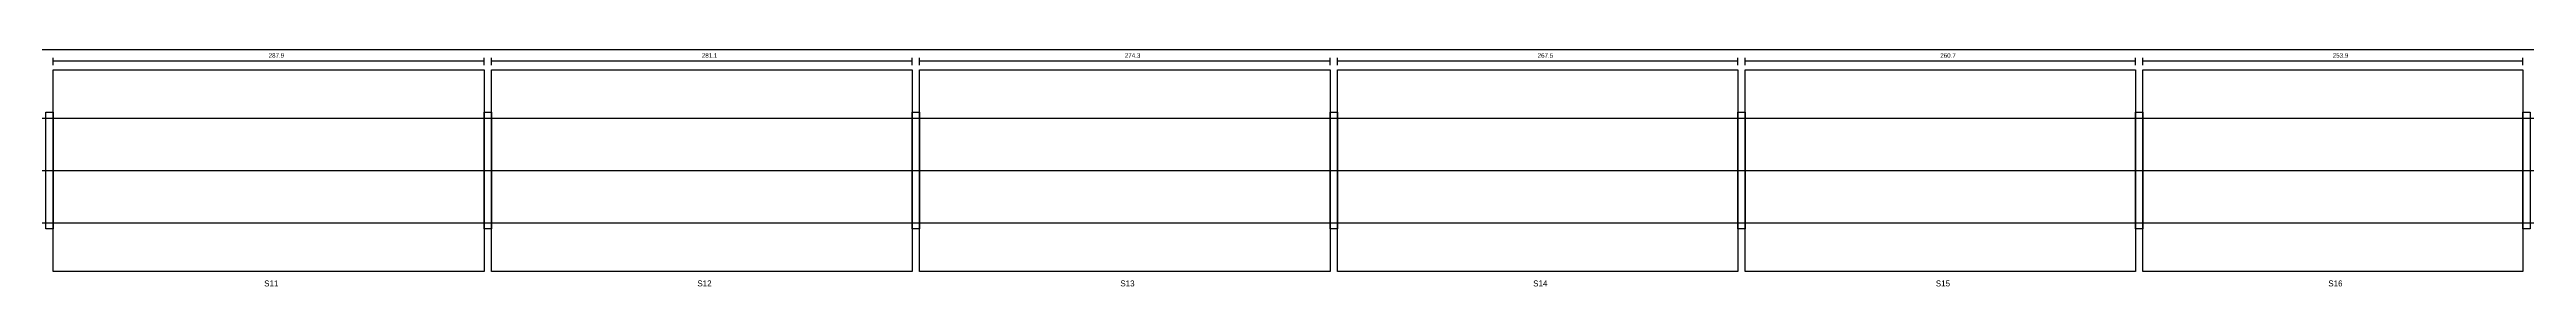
# Model space of a CAD drawing. Header units: metres. Extents: x -20 to 6473, y -89 to 86.
# Drawn here: x 3320 to 4975, y -78 to 81 of the extents above; entities that cross this region are included whole.
import ezdxf

# ---------------------------------------------------------------- set-up
doc = ezdxf.new("R2010")
doc.units = ezdxf.units.M
for name, color, linetype in [('CENTRE', 1, 'Continuous'), ('DIMENSION', 2, 'Continuous'), ('HATCH', 8, 'Continuous'), ('OUTLINE', 7, 'Continuous'), ('TITLE', 4, 'Continuous')]:
    doc.layers.add(name, color=color, linetype=linetype)

msp = doc.modelspace()

# ---------------------------------------------------------------- linework, layer by layer
at = {"layer": 'CENTRE'}
msp.add_line((-20, 0), (6445.8, 0), dxfattribs=at)
at = {"layer": 'DIMENSION', "color": 2}
for p, q in [((0, 81), (6425.8, 81)), ((3322.4, 70.5), (3322.4, 75.5)), ((3322.4, 73.5), (3610.3, 73.5)), ((3610.3, 70.5), (3610.3, 75.5)), ((3615.3, 70.5), (3615.3, 75.5)), ((3615.3, 73.5), (3896.4, 73.5)), ((3896.4, 70.5), (3896.4, 75.5)), ((3901.4, 70.5), (3901.4, 75.5)), ((3901.4, 73.5), (4175.7, 73.5)), ((4175.7, 70.5), (4175.7, 75.5)), ((4180.7, 70.5), (4180.7, 75.5)), ((4180.7, 73.5), (4448.2, 73.5)), ((4448.2, 70.5), (4448.2, 75.5)), ((4453.2, 70.5), (4453.2, 75.5)), ((4453.2, 73.5), (4713.9, 73.5)), ((4713.9, 70.5), (4713.9, 75.5)), ((4718.9, 70.5), (4718.9, 75.5)), ((4718.9, 73.5), (4972.8, 73.5)), ((4972.8, 70.5), (4972.8, 75.5))]:
    msp.add_line(p, q, dxfattribs=at)
at = {"layer": 'HATCH'}
for points in [[(3317.4, 39), (3322.4, 39), (3322.4, -39), (3317.4, -39)], [(3610.3, 39), (3615.3, 39), (3615.3, -39), (3610.3, -39)], [(3896.4, 39), (3901.4, 39), (3901.4, -39), (3896.4, -39)], [(4175.7, 39), (4180.7, 39), (4180.7, -39), (4175.7, -39)], [(4448.2, 39), (4453.2, 39), (4453.2, -39), (4448.2, -39)], [(4713.9, 39), (4718.9, 39), (4718.9, -39), (4713.9, -39)], [(4972.8, 39), (4977.8, 39), (4977.8, -39), (4972.8, -39)]]:
    msp.add_lwpolyline(points, close=True, dxfattribs=at)
at = {"layer": 'OUTLINE'}
for p, q in [((0, 35), (6425.8, 35)), ((0, -35), (6425.8, -35))]:
    msp.add_line(p, q, dxfattribs=at)
for points in [[(3322.4, 67.5), (3610.3, 67.5), (3610.3, -67.5), (3322.4, -67.5)], [(3615.3, 67.5), (3896.4, 67.5), (3896.4, -67.5), (3615.3, -67.5)], [(3901.4, 67.5), (4175.7, 67.5), (4175.7, -67.5), (3901.4, -67.5)], [(4180.7, 67.5), (4448.2, 67.5), (4448.2, -67.5), (4180.7, -67.5)], [(4453.2, 67.5), (4713.9, 67.5), (4713.9, -67.5), (4453.2, -67.5)], [(4718.9, 67.5), (4972.8, 67.5), (4972.8, -67.5), (4718.9, -67.5)]]:
    msp.add_lwpolyline(points, close=True, dxfattribs=at)

# ---------------------------------------------------------------- texts
at = {"layer": 'DIMENSION'}
for s, p in [('287.9', (3466.35, 75.5)), ('281.1', (3755.85, 75.5)), ('274.3', (4038.55, 75.5)), ('267.5', (4314.45, 75.5)), ('260.7', (4583.55, 75.5)), ('253.9', (4845.85, 75.5))]:
    msp.add_text(s, height=3, dxfattribs=at).set_placement(p)
at = {"layer": 'TITLE'}
for s, p in [('S11', (3463.35, -77.5)), ('S12', (3752.85, -77.5)), ('S13', (4035.55, -77.5)), ('S14', (4311.45, -77.5)), ('S15', (4580.55, -77.5)), ('S16', (4842.85, -77.5))]:
    msp.add_text(s, height=4, dxfattribs=at).set_placement(p)

doc.saveas('drawing.dxf')
